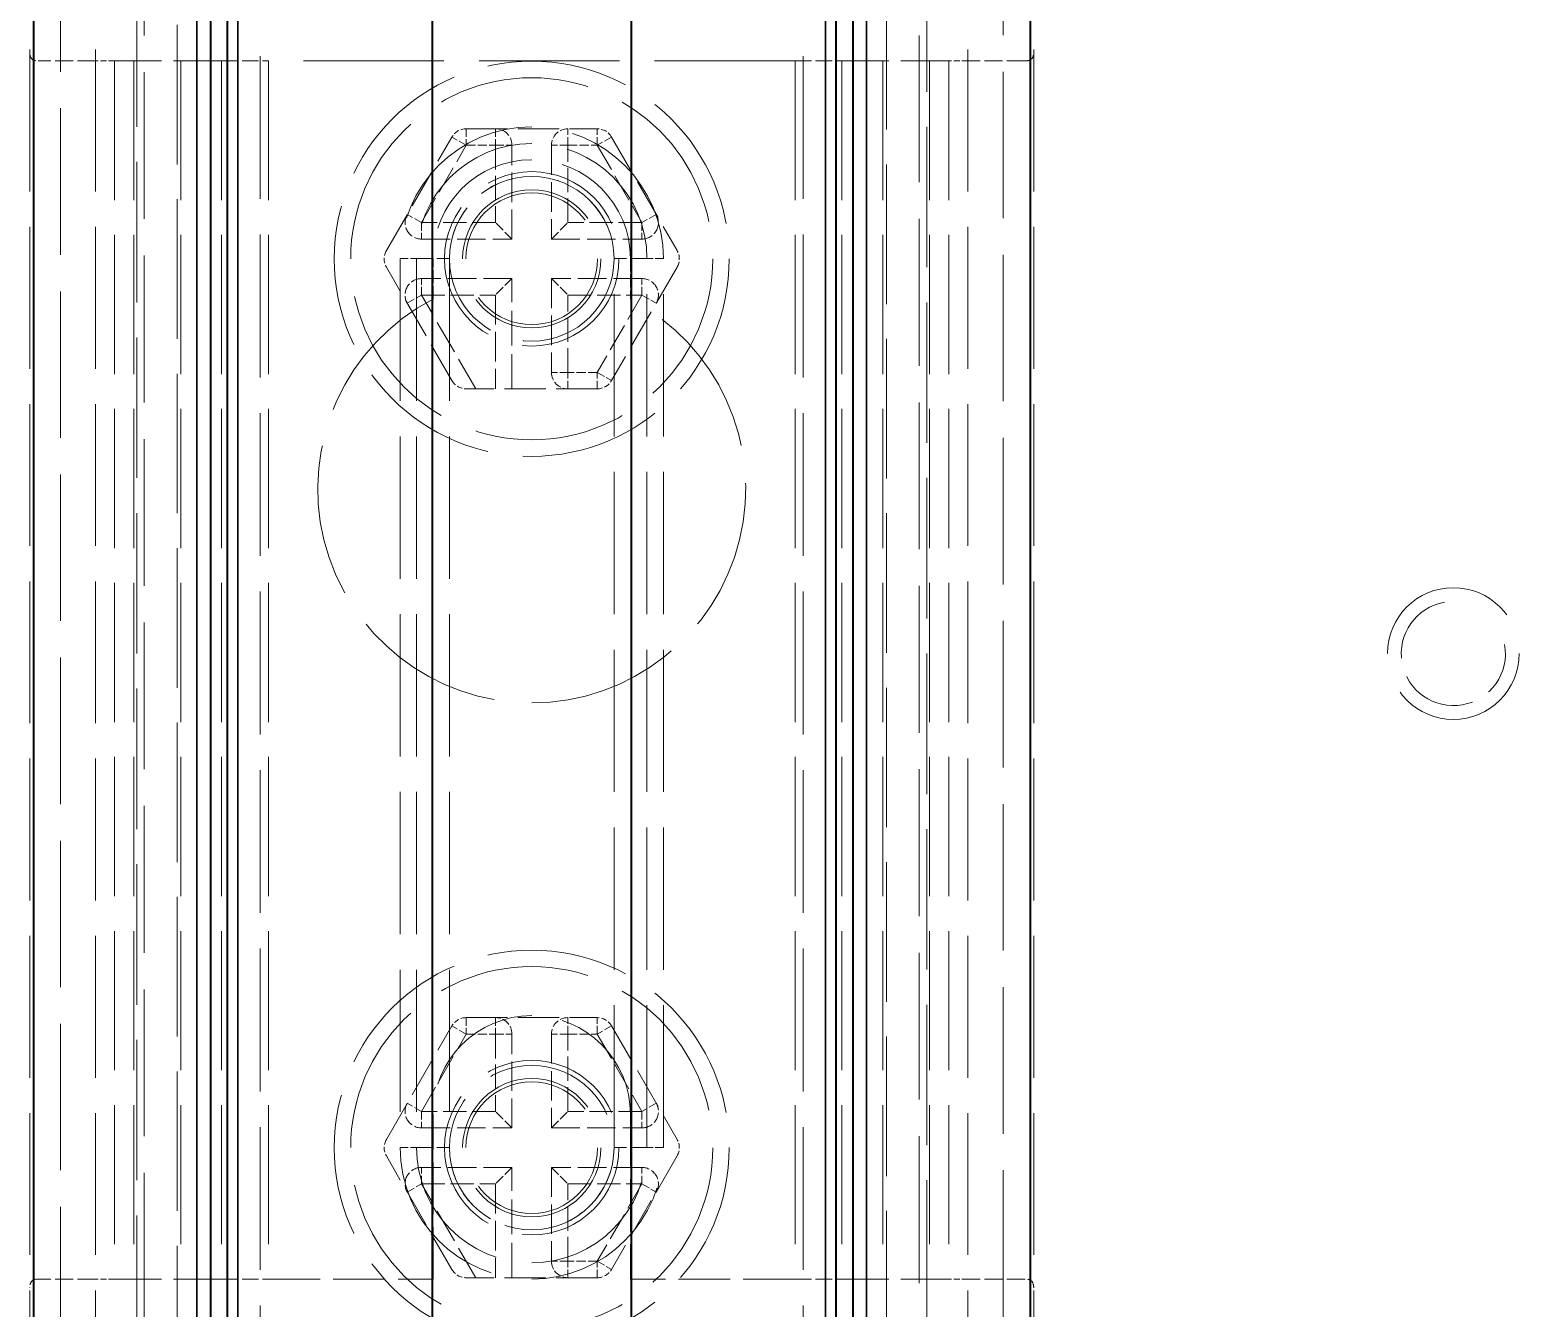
# Model space of a CAD drawing. Header units: millimetres. Extents: x 0 to 2523, y 0 to 1782.
# Drawn here: x 208.2 to 276.1, y 1456.8 to 1515 of the extents above; entities that cross this region are included whole.
import ezdxf

# ---------------------------------------------------------------- set-up
doc = ezdxf.new("R2010")
doc.units = ezdxf.units.MM
doc.header["$LTSCALE"] = 3
doc.linetypes.add('DASHED', pattern=[0.2067, 0.1654, -0.0413])
for name, color, linetype, lineweight in [('가려진 것(ISO)', 2, 'DASHED', 18), ('가려진 좁은 것(ISO)', 2, 'DASHED', 18), ('가시적인 것(ISO)', 3, 'Continuous', 40), ('가시적인 좁은 것(ISO)', 3, 'Continuous', 35)]:
    doc.layers.add(name, color=color, linetype=linetype, lineweight=lineweight)

msp = doc.modelspace()

# ---------------------------------------------------------------- linework, layer by layer
at = {"layer": '가려진 것(ISO)', "ltscale": 12.901145}
for p, q in [((213.0513, 1414.6057), (213.0513, 1558.6057)), ((249.0513, 1558.6057), (249.0513, 1414.6057)), ((243.0513, 1513.6057), (219.0513, 1513.6057))]:
    msp.add_line(p, q, dxfattribs=at)
at = {"layer": '가려진 것(ISO)', "ltscale": 13.453591}
for p, q in [((209.5713, 1421.3477), (209.5713, 1554.8289)), ((252.5313, 1554.8289), (252.5313, 1421.3477))]:
    msp.add_line(p, q, dxfattribs=at)
at = {"layer": '가려진 것(ISO)', "ltscale": 13.48312}
for p, q in [((213.3913, 1422.8034), (213.3913, 1539.8557)), ((248.7112, 1539.8557), (248.7112, 1422.8034))]:
    msp.add_line(p, q, dxfattribs=at)
at = {"layer": '가려진 것(ISO)', "ltscale": 13.025194}
for p, q in [((208.1763, 1538.3557), (208.1763, 1433.3557)), ((211.1763, 1538.3557), (211.1763, 1433.3557)), ((250.9263, 1538.3557), (250.9263, 1433.3557)), ((253.9263, 1538.3557), (253.9263, 1433.3557))]:
    msp.add_line(p, q, dxfattribs=at)
at = {"layer": '가려진 것(ISO)', "ltscale": 1.649416}
for p, q in [((211.1763, 1513.6057), (208.5782, 1513.6057)), ((253.5244, 1513.6057), (250.9263, 1513.6057)), ((211.1763, 1458.1057), (208.5782, 1458.1057)), ((253.5244, 1458.1057), (250.9263, 1458.1057))]:
    msp.add_line(p, q, dxfattribs=at)
at = {"layer": '가려진 것(ISO)', "ltscale": 0.547531}
for p, q in [((212.0388, 1513.6057), (211.1763, 1513.6057)), ((250.9263, 1513.6057), (250.0637, 1513.6057)), ((212.0388, 1458.1057), (211.1763, 1458.1057)), ((250.9263, 1458.1057), (250.0637, 1458.1057))]:
    msp.add_line(p, q, dxfattribs=at)
at = {"layer": '가려진 것(ISO)', "ltscale": 12.785956}
for p, q in [((212.0388, 1513.6057), (212.0388, 1458.1057)), ((250.0637, 1513.6057), (250.0637, 1458.1057))]:
    msp.add_line(p, q, dxfattribs=at)
at = {"layer": '가려진 것(ISO)', "ltscale": 4.410877}
for p, q in [((216.9138, 1513.6057), (212.0388, 1513.6057)), ((250.0637, 1513.6057), (245.1887, 1513.6057)), ((216.9138, 1458.1057), (212.0388, 1458.1057)), ((250.0637, 1458.1057), (245.1887, 1458.1057))]:
    msp.add_line(p, q, dxfattribs=at)
at = {"layer": '가려진 것(ISO)', "ltscale": 1.510385}
for p, q in [((216.9138, 1513.6057), (219.0513, 1513.6057)), ((243.0513, 1513.6057), (245.1887, 1513.6057)), ((216.9138, 1458.1057), (219.0513, 1458.1057)), ((243.0513, 1458.1057), (245.1887, 1458.1057))]:
    msp.add_line(p, q, dxfattribs=at)
at = {"layer": '가려진 것(ISO)', "ltscale": 3.793786}
for p, q in [((228.0635, 1510.5157), (234.0391, 1510.5157)), ((224.4262, 1504.9657), (227.414, 1510.1407)), ((234.6886, 1510.1407), (237.6764, 1504.9657)), ((227.414, 1499.0407), (224.4262, 1504.2157)), ((237.6764, 1504.2157), (234.6886, 1499.0407)), ((234.0391, 1498.6657), (228.0635, 1498.6657)), ((224.4262, 1464.4657), (227.414, 1469.6407)), ((228.0635, 1470.0157), (234.0391, 1470.0157)), ((234.6886, 1469.6407), (237.6764, 1464.4657)), ((227.414, 1458.5407), (224.4262, 1463.7157)), ((237.6764, 1463.7157), (234.6886, 1458.5407)), ((234.0391, 1458.1657), (228.0635, 1458.1657))]:
    msp.add_line(p, q, dxfattribs=at)
at = {"layer": '가려진 것(ISO)', "ltscale": 2.714093}
for p, q in [((230.1513, 1505.4907), (230.1513, 1509.7657)), ((231.9513, 1509.7657), (231.9513, 1505.4907)), ((231.9513, 1503.6907), (231.9513, 1499.4157)), ((230.1513, 1464.9907), (230.1513, 1469.2657)), ((231.9513, 1469.2657), (231.9513, 1464.9907)), ((231.9513, 1463.1907), (231.9513, 1458.9157))]:
    msp.add_line(p, q, dxfattribs=at)
at = {"layer": '가려진 것(ISO)', "ltscale": 0.90944}
for p, q in [((230.1513, 1505.4907), (229.4013, 1506.2407)), ((231.9513, 1505.4907), (232.7013, 1506.2407)), ((230.1513, 1503.6907), (229.4013, 1502.9407)), ((231.9513, 1503.6907), (232.7013, 1502.9407)), ((230.1513, 1464.9907), (229.4013, 1465.7407)), ((231.9513, 1464.9907), (232.7013, 1465.7407)), ((230.1513, 1463.1907), (229.4013, 1462.4407)), ((231.9513, 1463.1907), (232.7013, 1462.4407))]:
    msp.add_line(p, q, dxfattribs=at)
at = {"layer": '가려진 것(ISO)', "ltscale": 2.617555}
for p, q in [((226.0283, 1505.4907), (230.1513, 1505.4907)), ((231.9513, 1505.4907), (236.0742, 1505.4907)), ((230.1513, 1503.6907), (226.0283, 1503.6907)), ((236.0742, 1503.6907), (231.9513, 1503.6907)), ((226.0283, 1464.9907), (230.1513, 1464.9907)), ((231.9513, 1464.9907), (236.0742, 1464.9907)), ((230.1513, 1463.1907), (226.0283, 1463.1907)), ((236.0742, 1463.1907), (231.9513, 1463.1907))]:
    msp.add_line(p, q, dxfattribs=at)
at = {"layer": '가려진 것(ISO)', "ltscale": 13.062409}
for p, q in [((225.8013, 1504.5979), (225.8013, 1464.0979)), ((236.3013, 1464.0979), (236.3013, 1504.5979))]:
    msp.add_line(p, q, dxfattribs=at)
at = {"layer": '가려진 것(ISO)', "ltscale": 1.17483}
for p, q in [((226.5513, 1502.7551), (226.5513, 1504.6057)), ((235.5513, 1504.6057), (235.5513, 1502.7551))]:
    msp.add_line(p, q, dxfattribs=at)
at = {"layer": '가려진 것(ISO)', "ltscale": 3.190267}
for p, q in [((230.1513, 1498.6657), (230.1513, 1503.6907)), ((230.1513, 1458.1657), (230.1513, 1463.1907))]:
    msp.add_line(p, q, dxfattribs=at)
at = {"layer": '가려진 것(ISO)', "ltscale": 4.761642}
for p, q in [((226.5513, 1458.1057), (226.5513, 1465.6057)), ((235.5513, 1465.6057), (235.5513, 1458.1057)), ((219.0513, 1458.1057), (226.5513, 1458.1057)), ((243.0513, 1458.1057), (235.5513, 1458.1057))]:
    msp.add_line(p, q, dxfattribs=at)
at = {"layer": '가려진 것(ISO)', "ltscale": 13.027546}
for centre in [(231.0513, 1504.5907), (231.0513, 1464.0907)]:
    msp.add_circle(centre, 9, dxfattribs=at)
at = {"layer": '가려진 것(ISO)', "ltscale": 13.42561}
for centre in [(231.0513, 1504.5907), (231.0513, 1464.0907)]:
    msp.add_circle(centre, 3.975, dxfattribs=at)
at = {"layer": '가려진 것(ISO)', "ltscale": 12.665669}
for centre in [(231.0513, 1504.5907), (231.0513, 1464.0907)]:
    msp.add_circle(centre, 3.75, dxfattribs=at)
at = {"layer": '가려진 것(ISO)', "ltscale": 15.958743}
for centre in [(231.0513, 1504.5907), (231.0513, 1464.0907)]:
    msp.add_circle(centre, 3.15, dxfattribs=at)
at = {"layer": '가려진 것(ISO)', "ltscale": 15.198803}
msp.add_circle((273.0513, 1486.6057), 3, dxfattribs=at)
at = {"layer": '가려진 것(ISO)', "ltscale": 0.498548}
for centre, start, end in [((228.0635, 1509.7657), 90, 150), ((234.0391, 1509.7657), 30, 90), ((225.0757, 1504.5907), 150, 210), ((237.0269, 1504.5907), 330, 30), ((228.0635, 1499.4157), 210, 270), ((234.0391, 1499.4157), 270, 330), ((228.0635, 1469.2657), 90, 150), ((234.0391, 1469.2657), 30, 90), ((225.0757, 1464.0907), 150, 210), ((237.0269, 1464.0907), 330, 30), ((228.0635, 1458.9157), 210, 270), ((234.0391, 1458.9157), 270, 330)]:
    msp.add_arc(centre, 0.75, start, end, dxfattribs=at)
at = {"layer": '가려진 것(ISO)', "ltscale": 0.747873}
for centre, start, end in [((229.4013, 1509.7657), 0, 90), ((232.7013, 1509.7657), 90, 180), ((232.7013, 1499.4157), 180, 270), ((229.4013, 1469.2657), 0, 90), ((232.7013, 1469.2657), 90, 180), ((232.7013, 1458.9157), 180, 270)]:
    msp.add_arc(centre, 0.75, start, end, dxfattribs=at)
at = {"layer": '가려진 것(ISO)', "ltscale": 13.298953}
for centre, start, end in [((231.0513, 1504.5979), 0, 180), ((231.0513, 1464.0979), 180, 0)]:
    msp.add_arc(centre, 5.25, start, end, dxfattribs=at)
at = {"layer": '가려진 것(ISO)', "ltscale": 11.399102}
for centre in [(231.0513, 1504.6057), (231.0513, 1465.6057)]:
    msp.add_arc(centre, 4.5, 0, 180, dxfattribs=at)
at = {"layer": '가려진 것(ISO)', "ltscale": 0.997197}
for centre, start, end in [((226.0283, 1506.2407), 150, 270), ((236.0742, 1506.2407), 270, 30), ((226.0283, 1502.9407), 90, 210), ((236.0742, 1502.9407), 330, 90), ((226.0283, 1465.7407), 150, 270), ((236.0742, 1465.7407), 270, 30), ((226.0283, 1462.4407), 90, 210), ((236.0742, 1462.4407), 330, 90)]:
    msp.add_arc(centre, 0.75, start, end, dxfattribs=at)
at = {"layer": '가려진 것(ISO)', "ltscale": 13.951069}
msp.add_arc((231.0513, 1494.1057), 9.75, 117.486426, 62.513574, dxfattribs=at)
at = {"layer": '가려진 것(ISO)', "ltscale": 7.099656}
msp.add_arc((273.0513, 1486.6057), 2.373, 100, 10, dxfattribs=at)
msp.add_arc((273.0513, 1486.6057), 2.373, 100, 10, dxfattribs=at)
at = {"layer": '가려진 것(ISO)', "ltscale": 1.041479}
for points, knots in [([(208.1763, 1514.0076), (208.1763, 1513.882), (208.2018, 1513.7763), (208.327, 1513.6406), (208.4273, 1513.61), (208.5582, 1513.6059), (208.5681, 1513.6058), (208.5782, 1513.6057)], [-0.30606206, -0.30606206, -0.30606206, -0.30606206, -0.2557879, -0.2557879, -0.20551375, -0.20551375, -0.20152866, -0.20152866, -0.20152866, -0.20152866]), ([(253.5244, 1513.6057), (253.5345, 1513.6058), (253.5444, 1513.6059), (253.6753, 1513.61), (253.7756, 1513.6406), (253.9008, 1513.7763), (253.9263, 1513.882), (253.9263, 1514.0076)], [0.20152866, 0.20152866, 0.20152866, 0.20152866, 0.20551375, 0.20551375, 0.2557879, 0.2557879, 0.30606206, 0.30606206, 0.30606206, 0.30606206]), ([(208.5782, 1458.1057), (208.4525, 1458.1057), (208.3468, 1458.0802), (208.2112, 1457.955), (208.1806, 1457.8547), (208.1764, 1457.7238), (208.1763, 1457.7139), (208.1763, 1457.7038)], [-0.30606206, -0.30606206, -0.30606206, -0.30606206, -0.2557879, -0.2557879, -0.20551375, -0.20551375, -0.20152866, -0.20152866, -0.20152866, -0.20152866]), ([(253.9263, 1457.7038), (253.9263, 1457.8295), (253.9008, 1457.9352), (253.7756, 1458.0708), (253.6753, 1458.1014), (253.5444, 1458.1056), (253.5345, 1458.1057), (253.5244, 1458.1057)], [0.71587341, 0.71587341, 0.71587341, 0.71587341, 0.76614757, 0.76614757, 0.81642172, 0.81642172, 0.82040681, 0.82040681, 0.82040681, 0.82040681])]:
    msp.add_open_spline(points, degree=3, knots=knots, dxfattribs=at)
at = {"layer": '가려진 좁은 것(ISO)', "ltscale": 13.116171}
for p, q in [((218.6763, 1442.2557), (218.6763, 1539.8557)), ((243.4263, 1442.2557), (243.4263, 1539.8557))]:
    msp.add_line(p, q, dxfattribs=at)
at = {"layer": '가려진 좁은 것(ISO)', "ltscale": 12.81653}
for p, q in [((214.8913, 1445.3104), (214.8913, 1532.7332)), ((247.2112, 1532.7332), (247.2112, 1445.3104))]:
    msp.add_line(p, q, dxfattribs=at)
at = {"layer": '가려진 좁은 것(ISO)', "ltscale": 12.785956}
for p, q in [((212.9202, 1513.6057), (212.9202, 1458.1057)), ((215.0577, 1513.6057), (215.0577, 1458.1057)), ((216.9138, 1513.6057), (216.9138, 1458.1057)), ((219.0513, 1513.6057), (219.0513, 1458.1057)), ((243.0513, 1513.6057), (243.0513, 1458.1057)), ((245.1887, 1513.6057), (245.1887, 1458.1057)), ((247.0449, 1513.6057), (247.0449, 1458.1057)), ((249.1824, 1513.6057), (249.1824, 1458.1057))]:
    msp.add_line(p, q, dxfattribs=at)
at = {"layer": '가려진 좁은 것(ISO)', "ltscale": 0.747873}
for p, q in [((228.0635, 1510.5157), (228.0635, 1509.7657)), ((229.4013, 1510.5157), (229.4013, 1509.7657)), ((232.7013, 1509.7657), (232.7013, 1510.5157)), ((234.0391, 1509.7657), (234.0391, 1510.5157)), ((228.0635, 1509.7657), (227.414, 1510.1407)), ((229.4013, 1509.7657), (230.1513, 1509.7657)), ((232.7013, 1509.7657), (231.9513, 1509.7657)), ((234.6886, 1510.1407), (234.0391, 1509.7657)), ((226.0283, 1506.2407), (225.3788, 1506.6157)), ((226.0283, 1506.2407), (226.0283, 1505.4907)), ((236.7238, 1506.6157), (236.0742, 1506.2407)), ((236.0742, 1506.2407), (236.0742, 1505.4907)), ((225.0513, 1504.5979), (225.8013, 1504.5979)), ((237.0513, 1504.5979), (236.3013, 1504.5979)), ((226.0283, 1502.9407), (226.0283, 1503.6907)), ((236.0742, 1502.9407), (236.0742, 1503.6907)), ((225.3788, 1502.5657), (226.0283, 1502.9407)), ((236.0742, 1502.9407), (236.7238, 1502.5657)), ((232.7013, 1499.4157), (231.9513, 1499.4157)), ((232.7013, 1498.6657), (232.7013, 1499.4157)), ((234.0391, 1499.4157), (234.6886, 1499.0407)), ((234.0391, 1498.6657), (234.0391, 1499.4157)), ((228.0635, 1469.2657), (227.414, 1469.6407)), ((228.0635, 1470.0157), (228.0635, 1469.2657)), ((229.4013, 1470.0157), (229.4013, 1469.2657)), ((232.7013, 1469.2657), (232.7013, 1470.0157)), ((234.0391, 1469.2657), (234.0391, 1470.0157)), ((234.6886, 1469.6407), (234.0391, 1469.2657)), ((229.4013, 1469.2657), (230.1513, 1469.2657)), ((232.7013, 1469.2657), (231.9513, 1469.2657)), ((226.0283, 1465.7407), (225.3788, 1466.1157)), ((236.7238, 1466.1157), (236.0742, 1465.7407)), ((226.0283, 1465.7407), (226.0283, 1464.9907)), ((236.0742, 1465.7407), (236.0742, 1464.9907)), ((225.0513, 1464.0979), (225.8013, 1464.0979)), ((237.0513, 1464.0979), (236.3013, 1464.0979)), ((226.0283, 1462.4407), (226.0283, 1463.1907)), ((236.0742, 1462.4407), (236.0742, 1463.1907)), ((225.3788, 1462.0657), (226.0283, 1462.4407)), ((236.0742, 1462.4407), (236.7238, 1462.0657)), ((232.7013, 1458.9157), (231.9513, 1458.9157)), ((232.7013, 1458.1657), (232.7013, 1458.9157)), ((234.0391, 1458.9157), (234.6886, 1458.5407)), ((234.0391, 1458.1657), (234.0391, 1458.9157))]:
    msp.add_line(p, q, dxfattribs=at)
at = {"layer": '가려진 좁은 것(ISO)', "ltscale": 2.584141}
for p, q in [((226.0283, 1506.2407), (228.0635, 1509.7657)), ((234.0391, 1509.7657), (236.0742, 1506.2407)), ((236.0742, 1502.9407), (234.0391, 1499.4157)), ((226.0283, 1465.7407), (228.0635, 1469.2657)), ((234.0391, 1469.2657), (236.0742, 1465.7407)), ((236.0742, 1462.4407), (234.0391, 1458.9157))]:
    msp.add_line(p, q, dxfattribs=at)
at = {"layer": '가려진 좁은 것(ISO)', "ltscale": 0.84926}
for p, q in [((228.0635, 1509.7657), (229.4013, 1509.7657)), ((232.7013, 1509.7657), (234.0391, 1509.7657)), ((234.0391, 1499.4157), (232.7013, 1499.4157)), ((228.0635, 1469.2657), (229.4013, 1469.2657)), ((232.7013, 1469.2657), (234.0391, 1469.2657)), ((234.0391, 1458.9157), (232.7013, 1458.9157))]:
    msp.add_line(p, q, dxfattribs=at)
at = {"layer": '가려진 좁은 것(ISO)', "ltscale": 2.237919}
for p, q in [((229.4013, 1509.7657), (229.4013, 1506.2407)), ((232.7013, 1506.2407), (232.7013, 1509.7657)), ((232.7013, 1499.4157), (232.7013, 1502.9407)), ((229.4013, 1469.2657), (229.4013, 1465.7407)), ((232.7013, 1465.7407), (232.7013, 1469.2657)), ((232.7013, 1458.9157), (232.7013, 1462.4407))]:
    msp.add_line(p, q, dxfattribs=at)
at = {"layer": '가려진 좁은 것(ISO)', "ltscale": 2.141381}
for p, q in [((229.4013, 1506.2407), (226.0283, 1506.2407)), ((236.0742, 1506.2407), (232.7013, 1506.2407)), ((226.0283, 1502.9407), (229.4013, 1502.9407)), ((232.7013, 1502.9407), (236.0742, 1502.9407)), ((229.4013, 1465.7407), (226.0283, 1465.7407)), ((236.0742, 1465.7407), (232.7013, 1465.7407)), ((226.0283, 1462.4407), (229.4013, 1462.4407)), ((232.7013, 1462.4407), (236.0742, 1462.4407))]:
    msp.add_line(p, q, dxfattribs=at)
at = {"layer": '가려진 좁은 것(ISO)', "ltscale": 13.062409}
for p, q in [((225.0513, 1504.5979), (225.0513, 1464.0979)), ((227.3013, 1504.5979), (227.3013, 1464.0979)), ((234.8013, 1464.0979), (234.8013, 1504.5979)), ((237.0513, 1464.0979), (237.0513, 1504.5979))]:
    msp.add_line(p, q, dxfattribs=at)
at = {"layer": '가려진 좁은 것(ISO)', "ltscale": 1.495845}
for p, q in [((225.8013, 1504.5979), (227.3013, 1504.5979)), ((236.3013, 1504.5979), (234.8013, 1504.5979)), ((225.8013, 1464.0979), (227.3013, 1464.0979)), ((236.3013, 1464.0979), (234.8013, 1464.0979))]:
    msp.add_line(p, q, dxfattribs=at)
at = {"layer": '가려진 좁은 것(ISO)', "ltscale": 3.13398}
for p, q in [((228.4965, 1498.6657), (226.0283, 1502.9407)), ((228.4965, 1458.1657), (226.0283, 1462.4407))]:
    msp.add_line(p, q, dxfattribs=at)
at = {"layer": '가려진 좁은 것(ISO)', "ltscale": 2.714093}
for p, q in [((229.4013, 1502.9407), (229.4013, 1498.6657)), ((229.4013, 1462.4407), (229.4013, 1458.1657))]:
    msp.add_line(p, q, dxfattribs=at)
at = {"layer": '가려진 좁은 것(ISO)', "ltscale": 13.932237}
for centre in [(231.0513, 1504.5907), (231.0513, 1464.0907)]:
    msp.add_circle(centre, 8.25, dxfattribs=at)
at = {"layer": '가려진 좁은 것(ISO)', "ltscale": 15.198803}
for centre in [(231.0513, 1504.5907), (231.0513, 1464.0907)]:
    msp.add_circle(centre, 3, dxfattribs=at)
for centre, start, end in [((231.0513, 1504.5979), 0, 180), ((231.0513, 1464.0979), 180, 0)]:
    msp.add_arc(centre, 6, start, end, dxfattribs=at)
at = {"layer": '가려진 좁은 것(ISO)', "ltscale": 7.479626}
for centre, start, end in [((231.0513, 1504.5979), 0, 180), ((231.0513, 1464.0979), 180, 0)]:
    msp.add_arc(centre, 3.75, start, end, dxfattribs=at)
at = {"layer": '가시적인 것(ISO)'}
for p, q in [((226.5168, 1552.2051), (226.5168, 1446.9086)), ((235.5857, 1552.2049), (235.5858, 1446.9086)), ((208.3451, 1550.9028), (208.3451, 1419.8719)), ((253.7575, 1550.9028), (253.7575, 1419.8719)), ((216.4263, 1419.8604), (216.4263, 1539.8557)), ((217.1763, 1539.8557), (217.1763, 1407.3307)), ((244.9263, 1407.3304), (244.9263, 1539.8559)), ((245.6763, 1539.8557), (245.6763, 1419.8624))]:
    msp.add_line(p, q, dxfattribs=at)
at = {"layer": '가시적인 좁은 것(ISO)'}
for p, q in [((215.7939, 1419.8603), (215.7939, 1539.8557)), ((217.6635, 1539.8557), (217.6635, 1407.3307)), ((244.4391, 1407.3314), (244.4414, 1539.8554)), ((246.3087, 1539.8557), (246.3087, 1419.8603))]:
    msp.add_line(p, q, dxfattribs=at)

doc.saveas('drawing.dxf')
